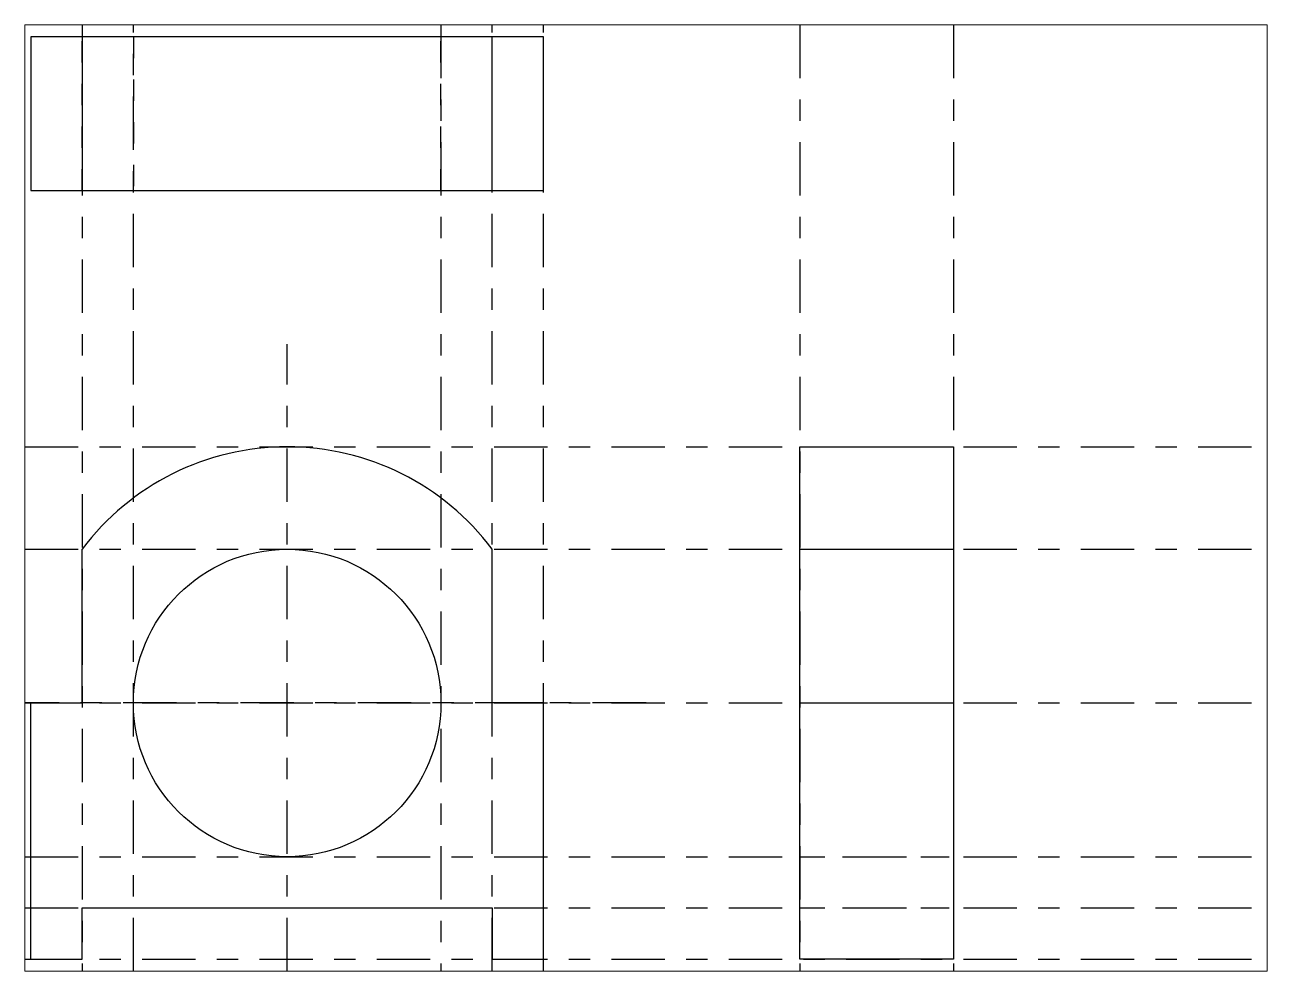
# Paper-space layout 'Layout1' of a CAD drawing. Header units: inches. Extents: x 1.05 to 9.45, y 0.8 to 7.2.
# The model-space entities are those that its viewports show. They can reach past a viewport. Long polylines and large blocks are cut down to what shows.
import ezdxf

# ---------------------------------------------------------------- set-up
doc = ezdxf.new("R2010")
doc.units = ezdxf.units.IN
doc.header["$LTSCALE"] = 0.2
doc.header["$MEASUREMENT"] = 0
doc.linetypes.add('CENTER', pattern=[2, 1.25, -0.25, 0.25, -0.25])
doc.linetypes.add('DASHED', pattern=[0.75, 0.5, -0.25])
for name, color, linetype in [('Center', 10, 'CENTER'), ('Hidden line', 50, 'DASHED'), ('Visible', 10, 'Continuous')]:
    doc.layers.add(name, color=color, linetype=linetype)
doc.layers.add('Work Line', color=96, linetype='CENTER', plot=False)

msp = doc.modelspace()

# ---------------------------------------------------------------- linework, layer by layer
at = {"layer": 'Center'}
for p, q in [((2.5, -0.5), (2.5, 6)), ((6, 2.5), (-1, 2.5)), ((2.5, 2.5), (2.5, 2.5)), ((7.5, 2.5), (7.5, 2.5))]:
    msp.add_line(p, q, dxfattribs=at)
at = {"layer": 'Hidden line'}
for p, q in [((0.5, 7.5), (0.5, 9)), ((1, 9), (1, 7.5)), ((4, 7.5), (4, 9)), ((4.5, 7.5), (4.5, 9)), ((7.5, 4), (9, 4)), ((7.5, 1), (9, 1)), ((7.5, 0.5), (9, 0.5))]:
    msp.add_line(p, q, dxfattribs=at)
at = {"layer": 'Visible'}
for p, q in [((5, 9), (0, 9)), ((0, 9), (0, 7.5)), ((0.5, 9), (0.5, 7.5)), ((4.5, 7.5), (4.5, 9)), ((5, 7.5), (5, 9)), ((0, 7.5), (5, 7.5)), ((7.5, 4), (7.5, 5)), ((7.5, 5), (9, 5)), ((9, 5), (9, 4)), ((0.5, 2.5), (0.5, 4)), ((4.5, 2.5), (4.5, 4)), ((7.5, 0), (7.5, 4)), ((7.5, 4), (9, 4)), ((9, 4), (9, 0)), ((0, 0), (0, 2.5)), ((0, 2.5), (0.5, 2.5)), ((5, 2.5), (4.5, 2.5)), ((5, 0), (5, 2.5)), ((7.5, 2.5), (9, 2.5)), ((0.5, 0), (0.5, 0.5)), ((0.5, 0.5), (4.5, 0.5)), ((4.5, 0.5), (4.5, 0)), ((0, 0), (0.5, 0)), ((4.5, 0), (5, 0)), ((9, 0), (7.5, 0))]:
    msp.add_line(p, q, dxfattribs=at)
msp.add_circle((2.5, 2.5), 1.5, dxfattribs=at)
msp.add_arc((2.5, 2.5), 2.5, 36.8699, 143.1301, dxfattribs=at)
at = {"layer": 'Work Line'}
for p, direction in [((0.5, 2.5), (0, -1)), ((1, 2.5), (0, 1)), ((4, 2.5), (0, -1)), ((4.5, 0.5), (0, 1)), ((5, 2.5), (0, 1)), ((7.5, 5), (0, -1)), ((9, 4), (0, -1)), ((2.5, 5), (1, 0)), ((0.5, 4), (1, 0)), ((0, 2.5), (1, 0)), ((2.5, 1), (1, 0)), ((4, 0.5), (1, 0)), ((0, 0), (1, 0))]:
    msp.add_xline(p, direction, dxfattribs=at)

psp = doc.layouts.get("Layout1")

# ---------------------------------------------------------------- viewports
at = {"layer": '0'}
psp.add_viewport(center=(5.25, 4), size=(8.4, 6.4), view_center_point=(6, 4.5), view_height=9.232493, dxfattribs=at)

doc.saveas('drawing.dxf')
